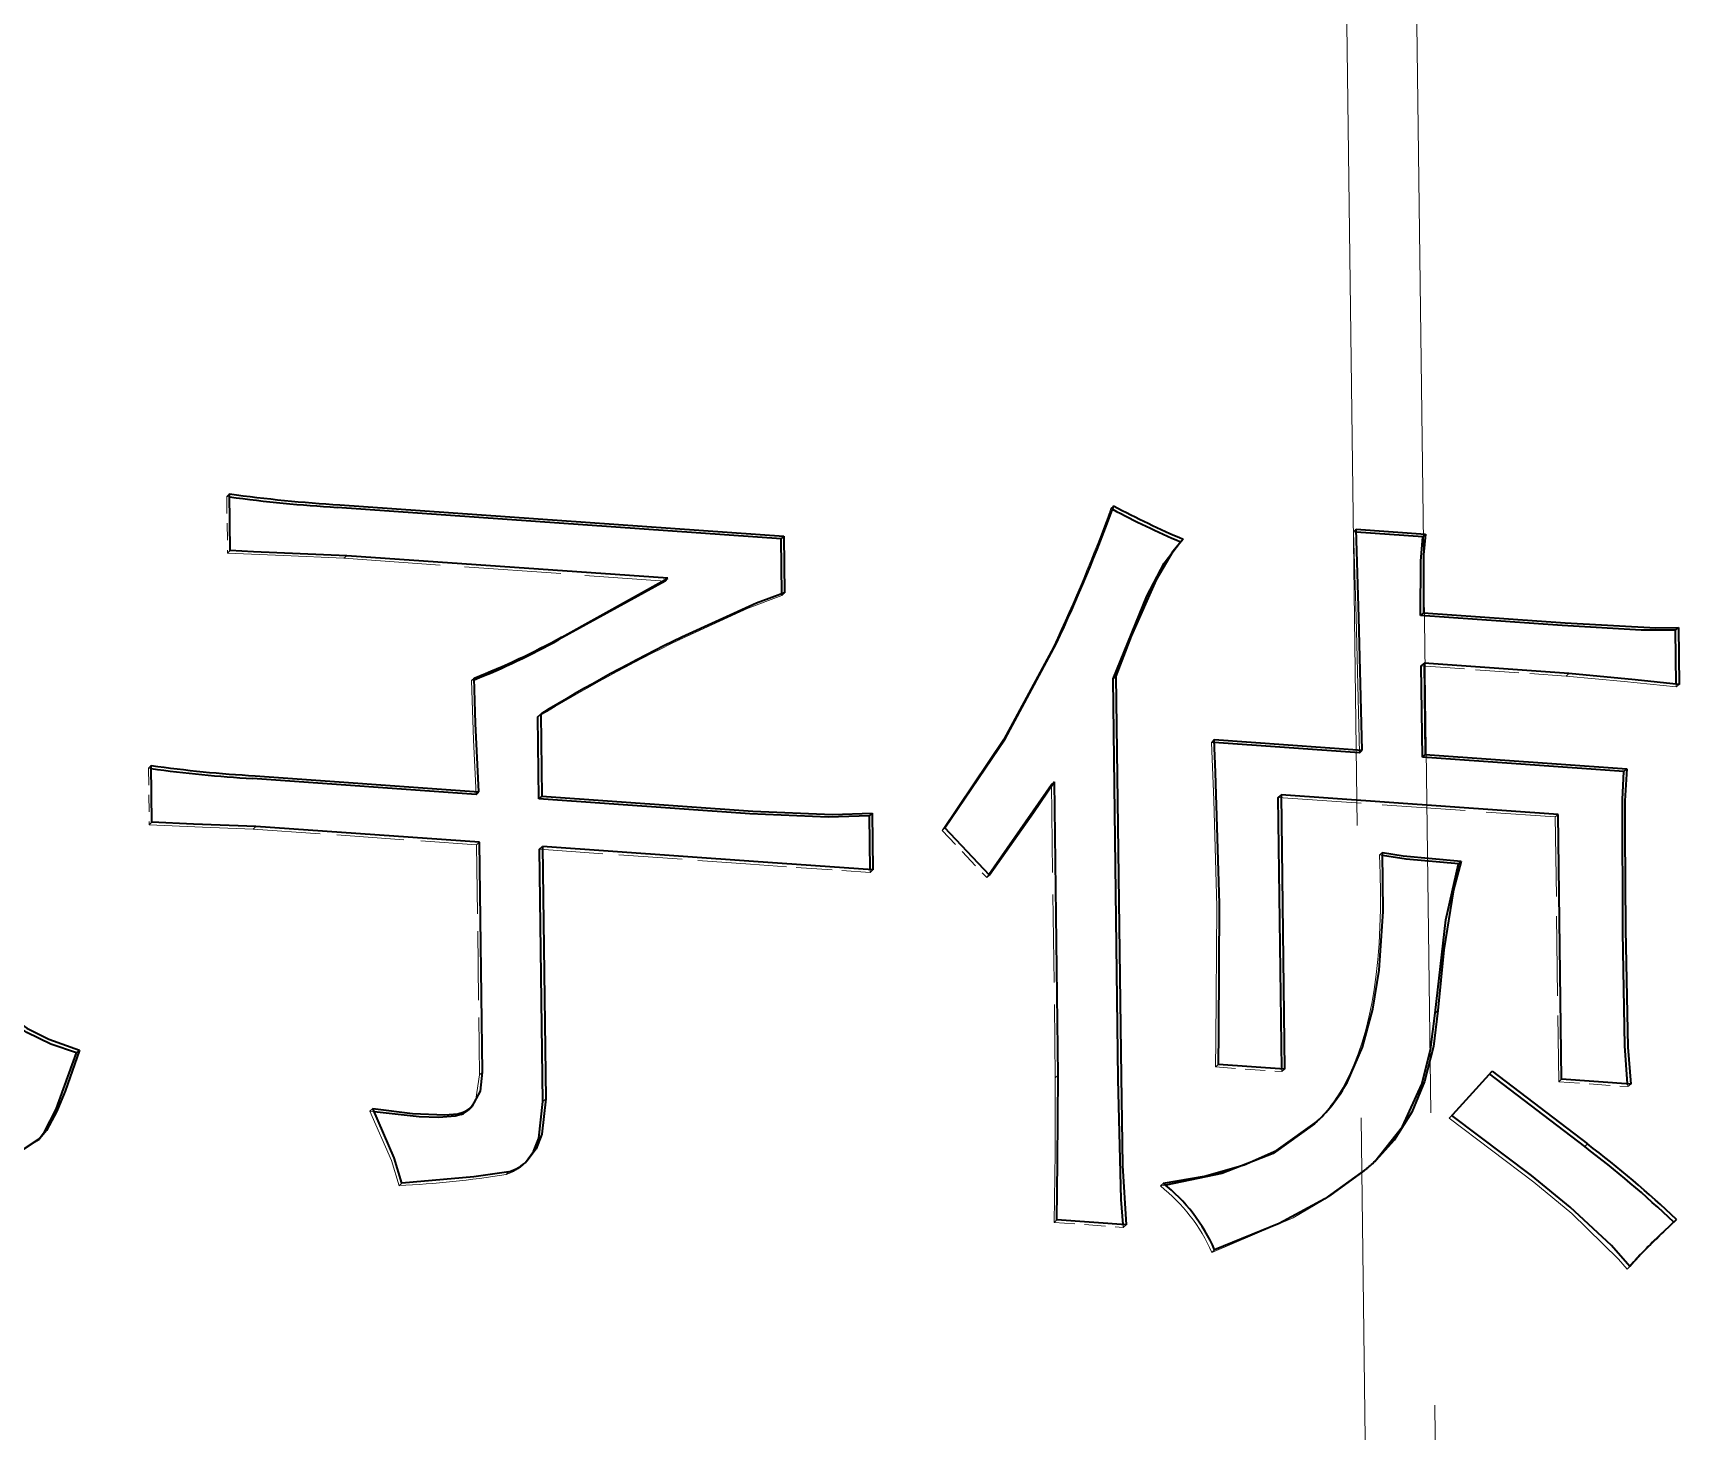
# Model space of a CAD drawing. Header units: millimetres. Extents: x -631 to 3210, y -446 to 2288.
# Drawn here: x -235.58 to -218.68, y -124.35 to -109.99 of the extents above; entities that cross this region are included whole.
import ezdxf

# ---------------------------------------------------------------- set-up
doc = ezdxf.new("R2010")
doc.units = ezdxf.units.MM
doc.linetypes.add('DASHED', pattern=[15, 12, -3])
doc.layers.get('0').update_dxf_attribs({"lineweight": 18})

msp = doc.modelspace()

# ---------------------------------------------------------------- linework, layer by layer
at = {"color": 7, "linetype": 'DASHED', "lineweight": 13}
for p, q in [((-220.842, -151.079), (-222.205, -45.46)), ((-222.914, -46.138), (-221.018, -193.044))]:
    msp.add_line(p, q, dxfattribs=at)
at = {"color": 7, "linetype": 'DASHED', "lineweight": 13, "ltscale": 0.000979933}
for p, q in [((-233.591, -114.752), (-233.562, -114.725)), ((-223.799, -115.217), (-223.771, -115.19)), ((-221.996, -115.089), (-222.025, -115.116)), ((-227.894, -115.769), (-227.865, -115.742)), ((-228.947, -116.224), (-228.919, -116.197)), ((-231.08, -116.643), (-231.051, -116.616)), ((-223.482, -117.277), (-223.454, -117.249)), ((-234.394, -117.541), (-234.366, -117.514)), ((-234.387, -118.124), (-234.359, -118.096)), ((-219.952, -118.043), (-219.924, -118.016)), ((-226.248, -118.181), (-226.22, -118.154)), ((-231.026, -118.329), (-230.997, -118.301)), ((-221.756, -118.433), (-221.727, -118.406)), ((-225.789, -118.666), (-225.761, -118.639)), ((-222.76, -120.658), (-222.732, -120.631)), ((-230.995, -120.691), (-230.967, -120.664)), ((-225.085, -120.72), (-225.056, -120.693)), ((-219.917, -120.762), (-219.889, -120.735)), ((-219.206, -120.812), (-219.178, -120.785)), ((-221.043, -121.135), (-221.014, -121.108)), ((-235.511, -121.346), (-235.54, -121.373)), ((-221.915, -121.68), (-221.886, -121.653)), ((-230.724, -121.713), (-230.695, -121.686)), ((-218.736, -122.203), (-218.708, -122.176)), ((-224.387, -122.257), (-224.358, -122.23)), ((-223.479, -122.515), (-223.451, -122.488))]:
    msp.add_line(p, q, dxfattribs=at)
at = {"color": 7, "lineweight": 35, "ltscale": 0.014566}
for p, q in [((-233.555, -115.308), (-233.562, -114.725)), ((-227.873, -115.159), (-227.865, -115.742)), ((-218.689, -116.098), (-218.682, -116.681)), ((-234.359, -118.096), (-234.366, -117.514)), ((-226.964, -118.004), (-226.957, -118.587))]:
    msp.add_line(p, q, dxfattribs=at)
at = {"color": 7, "linetype": 'DASHED', "lineweight": 13, "ltscale": 0.014566}
for p, q in [((-233.591, -114.752), (-233.583, -115.335)), ((-234.394, -117.541), (-234.387, -118.124))]:
    msp.add_line(p, q, dxfattribs=at)
at = {"color": 7, "linetype": 'DASHED', "lineweight": 13, "ltscale": 0.000725817}
msp.add_line((-233.562, -114.756), (-233.591, -114.752), dxfattribs=at)
at = {"color": 7, "lineweight": 35, "ltscale": 0.114225}
for p, q in [((-227.901, -115.186), (-232.459, -114.864)), ((-232.431, -114.837), (-227.873, -115.159))]:
    msp.add_line(p, q, dxfattribs=at)
at = {"color": 7, "linetype": 'DASHED', "lineweight": 13, "ltscale": 0.000981036}
for p, q in [((-224.514, -114.875), (-224.486, -114.848)), ((-233.583, -115.335), (-233.555, -115.308)), ((-218.71, -116.708), (-218.682, -116.681)), ((-223.439, -120.61), (-223.411, -120.583)), ((-231.82, -121.829), (-231.792, -121.802)), ((-224.005, -121.831), (-223.976, -121.804))]:
    msp.add_line(p, q, dxfattribs=at)
at = {"color": 7, "linetype": 'DASHED', "lineweight": 13, "ltscale": 0.000440504}
msp.add_line((-224.499, -114.883), (-224.514, -114.875), dxfattribs=at)
at = {"color": 7, "lineweight": 35, "ltscale": 0.000979933}
for p, q in [((-227.901, -115.186), (-227.873, -115.159)), ((-221.313, -115.166), (-221.285, -115.139)), ((-218.717, -116.125), (-218.689, -116.098)), ((-230.397, -117.015), (-230.368, -116.988)), ((-221.963, -117.384), (-221.935, -117.357)), ((-221.316, -117.429), (-221.288, -117.402)), ((-219.248, -117.575), (-219.219, -117.548)), ((-231.032, -117.811), (-231.004, -117.784)), ((-222.797, -117.842), (-222.768, -117.815)), ((-230.379, -118.374), (-230.351, -118.347)), ((-235.132, -120.464), (-235.103, -120.437))]:
    msp.add_line(p, q, dxfattribs=at)
at = {"color": 7, "lineweight": 35, "ltscale": 0.014151}
msp.add_line((-227.894, -115.752), (-227.901, -115.186), dxfattribs=at)
at = {"color": 7, "lineweight": 35, "ltscale": 0.000931895}
msp.add_line((-223.802, -115.22), (-223.775, -115.194), dxfattribs=at)
at = {"color": 7, "linetype": 'DASHED', "lineweight": 13, "ltscale": 0.000735779}
msp.add_line((-221.995, -115.118), (-222.025, -115.116), dxfattribs=at)
at = {"color": 7, "lineweight": 35, "ltscale": 0.017822}
for p, q in [((-221.996, -115.089), (-221.285, -115.139)), ((-219.178, -120.785), (-219.889, -120.735)), ((-224.358, -122.23), (-225.07, -122.18))]:
    msp.add_line(p, q, dxfattribs=at)
at = {"color": 7, "lineweight": 35, "ltscale": 0.017086}
msp.add_line((-221.313, -115.166), (-221.995, -115.118), dxfattribs=at)
at = {"color": 7, "linetype": 'DASHED', "lineweight": 13, "ltscale": 0.00098046}
for p, q in [((-232.388, -115.387), (-232.359, -115.36)), ((-225.103, -116.292), (-225.075, -116.265)), ((-219.842, -116.596), (-219.813, -116.569)), ((-233.321, -118.167), (-233.292, -118.139)), ((-226.985, -118.614), (-226.957, -118.587)), ((-220.629, -120.679), (-220.6, -120.652)), ((-232.121, -121.064), (-232.092, -121.037)), ((-225.098, -122.207), (-225.07, -122.18)), ((-219.214, -122.687), (-219.186, -122.66))]:
    msp.add_line(p, q, dxfattribs=at)
at = {"color": 7, "linetype": 'DASHED', "lineweight": 13, "ltscale": 0.082632}
msp.add_line((-232.388, -115.387), (-229.091, -115.62), dxfattribs=at)
at = {"color": 7, "lineweight": 35, "ltscale": 0.082632}
msp.add_line((-229.062, -115.592), (-232.359, -115.36), dxfattribs=at)
at = {"color": 7, "lineweight": 35, "ltscale": 0.031137}
for p, q in [((-229.091, -115.62), (-230.181, -116.222)), ((-230.152, -116.195), (-229.062, -115.592))]:
    msp.add_line(p, q, dxfattribs=at)
at = {"color": 7, "lineweight": 35, "ltscale": 0.00098046}
for p, q in [((-229.091, -115.62), (-229.062, -115.592)), ((-221.335, -115.973), (-221.307, -115.946)), ((-224.463, -116.596), (-224.492, -116.623)), ((-221.329, -116.491), (-221.3, -116.464)), ((-230.386, -117.856), (-230.357, -117.829)), ((-226.993, -118.031), (-226.964, -118.004)), ((-220.947, -118.523), (-220.919, -118.495))]:
    msp.add_line(p, q, dxfattribs=at)
at = {"color": 7, "linetype": 'DASHED', "lineweight": 13, "ltscale": 0.000415064}
msp.add_line((-227.894, -115.769), (-227.894, -115.752), dxfattribs=at)
at = {"color": 7, "lineweight": 35, "ltscale": 0.036454}
msp.add_line((-219.881, -116.076), (-221.335, -115.973), dxfattribs=at)
at = {"color": 7, "lineweight": 35, "ltscale": 0.036455}
msp.add_line((-221.307, -115.946), (-219.852, -116.049), dxfattribs=at)
at = {"color": 7, "lineweight": 35, "ltscale": 0.01381}
msp.add_line((-218.71, -116.678), (-218.717, -116.125), dxfattribs=at)
at = {"color": 7, "lineweight": 35, "ltscale": 0.102769}
msp.add_line((-224.463, -116.596), (-224.41, -120.706), dxfattribs=at)
at = {"color": 7, "linetype": 'DASHED', "lineweight": 13, "ltscale": 0.037266}
msp.add_line((-221.329, -116.491), (-219.842, -116.596), dxfattribs=at)
at = {"color": 7, "lineweight": 35, "ltscale": 0.023466}
msp.add_line((-221.316, -117.429), (-221.329, -116.491), dxfattribs=at)
at = {"color": 7, "lineweight": 35, "ltscale": 0.037266}
msp.add_line((-219.813, -116.569), (-221.3, -116.464), dxfattribs=at)
at = {"color": 7, "lineweight": 35, "ltscale": 0.023467}
msp.add_line((-221.3, -116.464), (-221.288, -117.402), dxfattribs=at)
at = {"color": 7, "linetype": 'DASHED', "lineweight": 13, "ltscale": 0.000765716}
msp.add_line((-231.051, -116.632), (-231.08, -116.643), dxfattribs=at)
at = {"color": 7, "lineweight": 35, "ltscale": 0.102768}
msp.add_line((-224.439, -120.734), (-224.492, -116.623), dxfattribs=at)
at = {"color": 7, "linetype": 'DASHED', "lineweight": 13, "ltscale": 0.000755366}
msp.add_line((-218.71, -116.708), (-218.71, -116.678), dxfattribs=at)
at = {"color": 7, "lineweight": 35, "ltscale": 0.02104}
msp.add_line((-230.386, -117.856), (-230.397, -117.015), dxfattribs=at)
at = {"color": 7, "lineweight": 35, "ltscale": 0.021039}
msp.add_line((-230.368, -116.988), (-230.357, -117.829), dxfattribs=at)
at = {"color": 7, "linetype": 'DASHED', "lineweight": 13, "ltscale": 0.000743443}
msp.add_line((-223.453, -117.279), (-223.482, -117.277), dxfattribs=at)
at = {"color": 7, "lineweight": 35, "ltscale": 0.038075}
msp.add_line((-223.454, -117.249), (-221.935, -117.357), dxfattribs=at)
at = {"color": 7, "lineweight": 35, "ltscale": 0.037332}
msp.add_line((-221.963, -117.384), (-223.453, -117.279), dxfattribs=at)
at = {"color": 7, "lineweight": 35, "ltscale": 0.051847}
for p, q in [((-219.248, -117.575), (-221.316, -117.429)), ((-221.288, -117.402), (-219.219, -117.548))]:
    msp.add_line(p, q, dxfattribs=at)
at = {"color": 7, "linetype": 'DASHED', "lineweight": 13, "ltscale": 0.000725414}
msp.add_line((-234.366, -117.545), (-234.394, -117.541), dxfattribs=at)
at = {"color": 7, "lineweight": 35, "ltscale": 0.057519}
msp.add_line((-231.032, -117.811), (-233.327, -117.649), dxfattribs=at)
at = {"color": 7, "lineweight": 35, "ltscale": 0.057517}
for p, q in [((-233.299, -117.622), (-231.004, -117.784)), ((-230.997, -118.301), (-233.292, -118.139))]:
    msp.add_line(p, q, dxfattribs=at)
at = {"color": 7, "lineweight": 35, "ltscale": 0.028117}
msp.add_line((-225.766, -118.633), (-225.124, -117.71), dxfattribs=at)
at = {"color": 7, "lineweight": 35, "ltscale": 0.000981036}
msp.add_line((-225.124, -117.71), (-225.095, -117.683), dxfattribs=at)
at = {"color": 7, "linetype": 'DASHED', "lineweight": 13, "ltscale": 0.075256}
msp.add_line((-225.124, -117.71), (-225.085, -120.72), dxfattribs=at)
at = {"color": 7, "lineweight": 35, "ltscale": 0.075256}
msp.add_line((-225.056, -120.693), (-225.095, -117.683), dxfattribs=at)
at = {"color": 7, "lineweight": 35, "ltscale": 0.054277}
for p, q in [((-228.22, -118.009), (-230.386, -117.856)), ((-228.185, -118.5), (-230.351, -118.347))]:
    msp.add_line(p, q, dxfattribs=at)
at = {"color": 7, "lineweight": 35, "ltscale": 0.054278}
msp.add_line((-230.357, -117.829), (-228.192, -117.982), dxfattribs=at)
at = {"color": 7, "linetype": 'DASHED', "lineweight": 13, "ltscale": 0.071289}
msp.add_line((-222.797, -117.842), (-219.952, -118.043), dxfattribs=at)
at = {"color": 7, "lineweight": 35, "ltscale": 0.069672}
msp.add_line((-222.761, -120.629), (-222.797, -117.842), dxfattribs=at)
at = {"color": 7, "lineweight": 35, "ltscale": 0.071289}
msp.add_line((-219.924, -118.016), (-222.768, -117.815), dxfattribs=at)
at = {"color": 7, "lineweight": 35, "ltscale": 0.0704}
msp.add_line((-222.768, -117.815), (-222.732, -120.631), dxfattribs=at)
at = {"color": 7, "lineweight": 35, "ltscale": 0.013837}
msp.add_line((-226.985, -118.585), (-226.993, -118.031), dxfattribs=at)
at = {"color": 7, "linetype": 'DASHED', "lineweight": 13, "ltscale": 0.067973}
msp.add_line((-219.952, -118.043), (-219.917, -120.762), dxfattribs=at)
at = {"color": 7, "lineweight": 35, "ltscale": 0.067973}
msp.add_line((-219.889, -120.735), (-219.924, -118.016), dxfattribs=at)
at = {"color": 7, "linetype": 'DASHED', "lineweight": 13, "ltscale": 0.057517}
msp.add_line((-233.321, -118.167), (-231.026, -118.329), dxfattribs=at)
at = {"color": 7, "linetype": 'DASHED', "lineweight": 13, "ltscale": 0.016684}
msp.add_line((-226.248, -118.181), (-225.789, -118.666), dxfattribs=at)
at = {"color": 7, "lineweight": 35, "ltscale": 0.016684}
msp.add_line((-225.761, -118.639), (-226.22, -118.154), dxfattribs=at)
at = {"color": 7, "linetype": 'DASHED', "lineweight": 13, "ltscale": 0.059072}
msp.add_line((-231.026, -118.329), (-230.995, -120.691), dxfattribs=at)
at = {"color": 7, "lineweight": 35, "ltscale": 0.059072}
msp.add_line((-230.967, -120.664), (-230.997, -118.301), dxfattribs=at)
at = {"color": 7, "linetype": 'DASHED', "lineweight": 13, "ltscale": 0.054278}
msp.add_line((-230.379, -118.374), (-228.213, -118.527), dxfattribs=at)
at = {"color": 7, "lineweight": 35, "ltscale": 0.064736}
for p, q in [((-230.346, -120.963), (-230.379, -118.374)), ((-230.351, -118.347), (-230.317, -120.936))]:
    msp.add_line(p, q, dxfattribs=at)
at = {"color": 7, "linetype": 'DASHED', "lineweight": 13, "ltscale": 0.000755618}
msp.add_line((-221.726, -118.439), (-221.756, -118.433), dxfattribs=at)
at = {"color": 7, "linetype": 'DASHED', "lineweight": 13, "ltscale": 0.030785}
msp.add_line((-228.213, -118.527), (-226.985, -118.614), dxfattribs=at)
at = {"color": 7, "lineweight": 35, "ltscale": 0.030785}
msp.add_line((-226.957, -118.587), (-228.185, -118.5), dxfattribs=at)
at = {"color": 7, "linetype": 'DASHED', "lineweight": 13, "ltscale": 0.000728665}
msp.add_line((-226.985, -118.614), (-226.985, -118.585), dxfattribs=at)
at = {"color": 7, "linetype": 'DASHED', "lineweight": 13, "ltscale": 0.000996077}
msp.add_line((-225.789, -118.666), (-225.766, -118.633), dxfattribs=at)
at = {"color": 7, "lineweight": 13, "ltscale": 0.000979933}
for p, q in [((-221.157, -120.031), (-221.186, -120.058)), ((-230.346, -120.963), (-230.317, -120.936)), ((-231.155, -121.071), (-231.184, -121.098)), ((-219.622, -121.4), (-219.65, -121.427))]:
    msp.add_line(p, q, dxfattribs=at)
at = {"color": 7, "linetype": 'DASHED', "lineweight": 13, "ltscale": 0.017013}
msp.add_line((-223.439, -120.61), (-222.76, -120.658), dxfattribs=at)
at = {"color": 7, "lineweight": 35, "ltscale": 0.017012}
msp.add_line((-222.732, -120.631), (-223.411, -120.583), dxfattribs=at)
at = {"color": 7, "linetype": 'DASHED', "lineweight": 13, "ltscale": 0.000727902}
msp.add_line((-222.76, -120.658), (-222.761, -120.629), dxfattribs=at)
at = {"color": 7, "lineweight": 35, "ltscale": 0.030794}
msp.add_line((-220.6, -120.652), (-219.622, -121.4), dxfattribs=at)
at = {"color": 7, "linetype": 'DASHED', "lineweight": 13, "ltscale": 0.000981563}
for p, q in [((-222.118, -120.797), (-222.09, -120.77)), ((-230.537, -121.605), (-230.509, -121.578))]:
    msp.add_line(p, q, dxfattribs=at)
at = {"color": 7, "lineweight": 35, "ltscale": 0.030793}
msp.add_line((-219.65, -121.427), (-220.629, -120.679), dxfattribs=at)
at = {"color": 7, "linetype": 'DASHED', "lineweight": 13, "ltscale": 0.017822}
for p, q in [((-219.917, -120.762), (-219.206, -120.812)), ((-225.098, -122.207), (-224.387, -122.257))]:
    msp.add_line(p, q, dxfattribs=at)
at = {"color": 7, "linetype": 'DASHED', "lineweight": 13, "ltscale": 0.000723976}
msp.add_line((-219.206, -120.812), (-219.211, -120.783), dxfattribs=at)
at = {"color": 7, "linetype": 'DASHED', "lineweight": 13, "ltscale": 0.00113}
msp.add_line((-232.076, -121.071), (-232.121, -121.064), dxfattribs=at)
at = {"color": 7, "lineweight": 35, "ltscale": 0.00098209}
msp.add_line((-231.1, -121.044), (-231.072, -121.017), dxfattribs=at)
at = {"color": 7, "lineweight": 35, "ltscale": 0.000951887}
msp.add_line((-222.423, -121.193), (-222.395, -121.167), dxfattribs=at)
at = {"color": 7, "linetype": 'DASHED', "lineweight": 13, "ltscale": 0.000212623}
msp.add_line((-221.036, -121.129), (-221.043, -121.135), dxfattribs=at)
at = {"color": 7, "linetype": 'DASHED', "lineweight": 13, "ltscale": 0.000767311}
msp.add_line((-221.036, -121.129), (-221.014, -121.108), dxfattribs=at)
at = {"color": 7, "lineweight": 35, "ltscale": 0.000335115}
msp.add_line((-221.014, -121.108), (-221.005, -121.099), dxfattribs=at)
at = {"color": 7, "lineweight": 35, "ltscale": 0.000329169}
msp.add_line((-221.014, -121.108), (-221.005, -121.099), dxfattribs=at)
at = {"color": 7, "linetype": 'DASHED', "lineweight": 13, "ltscale": 0.000428348}
msp.add_line((-235.54, -121.373), (-235.528, -121.361), dxfattribs=at)
at = {"color": 7, "linetype": 'DASHED', "lineweight": 13, "ltscale": 0.001034}
msp.add_line((-235.538, -121.371), (-235.508, -121.343), dxfattribs=at)
at = {"color": 7, "linetype": 'DASHED', "lineweight": 13, "ltscale": 0.000465033}
msp.add_line((-230.537, -121.605), (-230.524, -121.592), dxfattribs=at)
at = {"color": 7, "linetype": 'DASHED', "lineweight": 13, "ltscale": 0.000998295}
msp.add_line((-221.819, -121.595), (-221.79, -121.567), dxfattribs=at)
at = {"color": 7, "linetype": 'DASHED', "lineweight": 13, "ltscale": 0.000513127}
msp.add_line((-221.819, -121.595), (-221.804, -121.581), dxfattribs=at)
at = {"color": 7, "linetype": 'DASHED', "lineweight": 13, "ltscale": 0.00133}
msp.add_line((-223.952, -121.824), (-224.005, -121.831), dxfattribs=at)
at = {"color": 7, "lineweight": 35, "ltscale": 0.004621}
msp.add_line((-218.708, -122.176), (-218.842, -122.303), dxfattribs=at)
at = {"color": 7, "linetype": 'DASHED', "lineweight": 13, "ltscale": 0.000735116}
msp.add_line((-224.387, -122.257), (-224.39, -122.228), dxfattribs=at)
at = {"color": 7, "linetype": 'DASHED', "lineweight": 13, "ltscale": 0.005129}
msp.add_line((-218.885, -122.344), (-218.736, -122.203), dxfattribs=at)
at = {"color": 7, "linetype": 'DASHED', "lineweight": 13, "ltscale": 0.001487}
msp.add_line((-218.885, -122.344), (-218.842, -122.303), dxfattribs=at)
at = {"color": 7, "linetype": 'DASHED', "lineweight": 13, "ltscale": 0.000993291}
msp.add_line((-219.214, -122.687), (-219.188, -122.657), dxfattribs=at)
at = {"color": 7, "lineweight": 35}
for points in [[(-224.492, -116.623), (-224.147, -115.777), (-223.969, -115.438), (-223.799, -115.217)], [(-223.771, -115.19), (-223.878, -115.316), (-224.05, -115.608), (-224.305, -116.185), (-224.463, -116.596)], [(-221.935, -117.357), (-221.969, -115.996), (-221.996, -115.089)], [(-221.335, -115.973), (-221.334, -115.417), (-221.313, -115.166)], [(-221.285, -115.139), (-221.304, -115.351), (-221.307, -115.946)], [(-232.359, -115.36), (-233.316, -115.32), (-233.555, -115.308)], [(-227.865, -115.742), (-228.152, -115.848), (-228.919, -116.197)], [(-218.717, -116.125), (-219.07, -116.124), (-219.881, -116.076)], [(-219.852, -116.049), (-218.921, -116.101), (-218.689, -116.098)], [(-226.22, -118.154), (-225.601, -117.24), (-225.075, -116.265)], [(-218.682, -116.681), (-219.134, -116.635), (-219.813, -116.569)], [(-231.004, -117.784), (-231.036, -117.083), (-231.051, -116.616)], [(-223.4, -118.935), (-223.442, -117.587), (-223.454, -117.249)], [(-219.259, -119.224), (-219.264, -117.862), (-219.248, -117.575)], [(-219.219, -117.548), (-219.237, -117.876), (-219.24, -118.206), (-219.23, -119.197)], [(-225.095, -117.683), (-225.309, -118.001), (-225.761, -118.639)], [(-233.292, -118.139), (-233.932, -118.116), (-234.359, -118.096)], [(-226.993, -118.031), (-227.417, -118.046), (-228.22, -118.009)], [(-228.192, -117.982), (-227.372, -118.018), (-226.964, -118.004)], [(-222.09, -120.77), (-221.931, -120.406), (-221.825, -120.015), (-221.761, -119.615), (-221.72, -119.013), (-221.727, -118.406)], [(-221.727, -118.406), (-221.513, -118.442), (-220.919, -118.495)], [(-220.947, -118.523), (-221.482, -118.477), (-221.726, -118.439)], [(-221.186, -120.058), (-221.077, -119.098), (-220.947, -118.523)], [(-220.919, -118.495), (-220.996, -118.79), (-221.097, -119.408), (-221.157, -120.031)], [(-223.411, -120.583), (-223.407, -120.253), (-223.4, -118.935)], [(-219.211, -120.783), (-219.237, -120.393), (-219.259, -119.224)], [(-219.23, -119.197), (-219.207, -120.408), (-219.178, -120.785)], [(-235.132, -120.464), (-235.396, -120.374), (-235.642, -120.257), (-235.859, -120.105)], [(-235.851, -120.061), (-235.645, -120.211), (-235.419, -120.325), (-235.103, -120.437)], [(-221.804, -121.581), (-221.521, -121.221), (-221.324, -120.787), (-221.234, -120.435), (-221.186, -120.058)], [(-221.157, -120.031), (-221.204, -120.401), (-221.294, -120.758), (-221.426, -121.074), (-221.607, -121.361), (-221.791, -121.567)], [(-235.528, -121.361), (-235.463, -121.277), (-235.343, -121.044), (-235.132, -120.464)], [(-235.103, -120.437), (-235.25, -120.858), (-235.336, -121.064), (-235.44, -121.261), (-235.511, -121.346)], [(-221.005, -121.099), (-220.764, -120.836), (-220.6, -120.652)], [(-231.072, -121.017), (-230.985, -120.857), (-230.967, -120.664)], [(-225.07, -122.18), (-225.062, -121.585), (-225.056, -120.693)], [(-224.39, -122.228), (-224.41, -121.971), (-224.439, -120.734)], [(-224.41, -120.706), (-224.395, -121.62), (-224.358, -122.23)], [(-230.524, -121.592), (-230.443, -121.479), (-230.388, -121.341), (-230.346, -120.963)], [(-230.317, -120.936), (-230.356, -121.3), (-230.414, -121.45), (-230.509, -121.578)], [(-231.792, -121.802), (-231.873, -121.542), (-232.092, -121.037)], [(-232.092, -121.037), (-231.683, -121.086), (-231.353, -121.102), (-231.218, -121.09), (-231.155, -121.071)], [(-231.184, -121.098), (-231.246, -121.116), (-231.413, -121.13), (-231.616, -121.121), (-232.076, -121.071)], [(-223.976, -121.804), (-223.554, -121.731), (-223.146, -121.613), (-222.814, -121.466), (-222.395, -121.167)], [(-219.186, -122.66), (-219.377, -122.444), (-219.799, -122.051), (-220.198, -121.724), (-221.014, -121.108)], [(-222.423, -121.193), (-222.849, -121.497), (-223.374, -121.704), (-223.952, -121.824)], [(-235.511, -121.346), (-235.681, -121.456), (-235.877, -121.514), (-236.155, -121.527)], [(-221.886, -121.653), (-222.319, -121.963), (-222.788, -122.218), (-223.451, -122.488)], [(-230.695, -121.686), (-231.054, -121.738), (-231.792, -121.802)]]:
    msp.add_lwpolyline(points, dxfattribs=at)
at = {"color": 7, "linetype": 'DASHED', "lineweight": 13}
for points in [[(-222.025, -115.116), (-221.998, -115.991), (-221.963, -117.384)], [(-233.583, -115.335), (-233.01, -115.358), (-232.388, -115.387)], [(-228.947, -116.224), (-228.237, -115.899), (-227.894, -115.769)], [(-225.103, -116.292), (-225.616, -117.245), (-226.248, -118.181)], [(-219.842, -116.596), (-219.244, -116.653), (-218.71, -116.708)], [(-231.08, -116.643), (-231.057, -117.252), (-231.032, -117.811)], [(-223.482, -117.277), (-223.459, -117.871), (-223.428, -118.962)], [(-234.387, -118.124), (-233.841, -118.146), (-233.321, -118.167)], [(-223.428, -118.962), (-223.436, -120.345), (-223.439, -120.61)], [(-230.995, -120.691), (-231.033, -120.942), (-231.1, -121.044)], [(-225.085, -120.72), (-225.087, -121.487), (-225.098, -122.207)], [(-220.629, -120.679), (-221.012, -121.105), (-221.036, -121.129)], [(-232.121, -121.064), (-231.9, -121.57), (-231.82, -121.829)], [(-221.043, -121.135), (-220.172, -121.794), (-219.784, -122.115), (-219.302, -122.582), (-219.214, -122.687)], [(-236.183, -121.554), (-235.946, -121.547), (-235.733, -121.492), (-235.54, -121.373)], [(-223.479, -122.515), (-222.645, -122.16), (-222.266, -121.938), (-221.915, -121.68)]]:
    msp.add_lwpolyline(points, dxfattribs=at)
at = {"color": 7, "lineweight": 35}
for centre, radius, start, end in [((-231.558, -100.147), 14.716, 262.1705, 266.5996), ((-231.57, -100.013), 14.877, 262.3061, 266.5756), ((-240.686, -108.929), 17.248, 334.8313, 339.9286), ((-220.284, -106.984), 8.953, 241.9186, 246.8777), ((-220.176, -106.788), 9.14, 241.8643, 246.8325), ((-233.824, -109.565), 7.578, 291.466, 298.9776), ((-233.917, -109.458), 7.727, 291.7756, 298.9155), ((-221.653, -131.218), 16.687, 115.813, 121.4847), ((-232.616, -105.34), 12.299, 261.8176, 266.8154), ((-232.62, -105.118), 12.55, 262.0031, 266.7686), ((-223.531, -119.978), 1.644, 313.6969, 331.2077), ((-231.292, -120.84), 0.28, 292.8977, 313.3879), ((-231.267, -120.809), 0.284, 293.0544, 313.2368), ((-226.305, -130.2), 11.011, 46.5751, 52.818), ((-226.415, -130.336), 11.225, 46.6344, 52.758), ((-230.83, -121.236), 0.469, 286.6874, 313.2039), ((-222.989, -120.322), 1.728, 309.6511, 313.9165), ((-225.086, -123.204), 1.786, 23.6494, 51.5926), ((-215.781, -125.674), 4.551, 132.9892, 138.474), ((-216.026, -125.367), 4.162, 132.5848, 139.4095)]:
    msp.add_arc(centre, radius, start, end, dxfattribs=at)
at = {"color": 7, "linetype": 'DASHED', "lineweight": 13}
for centre, radius, start, end in [((-241.054, -108.815), 17.615, 334.8857, 339.8767), ((-221.479, -131.616), 17.108, 115.8817, 121.4136), ((-223.553, -120.01), 1.636, 313.6815, 331.226), ((-230.854, -121.271), 0.461, 286.4221, 313.4471), ((-223.061, -120.297), 1.796, 309.6502, 313.7307), ((-232.322, -111.738), 10.103, 272.8447, 279.1012), ((-225.113, -123.23), 1.784, 23.6356, 51.6068)]:
    msp.add_arc(centre, radius, start, end, dxfattribs=at)
msp.add_ellipse((-235.949, -97.454), major_axis=(13.292, -23.909), ratio=0.209244, start_param=0.130519, end_param=0.396538, dxfattribs=at)

doc.saveas('drawing.dxf')
